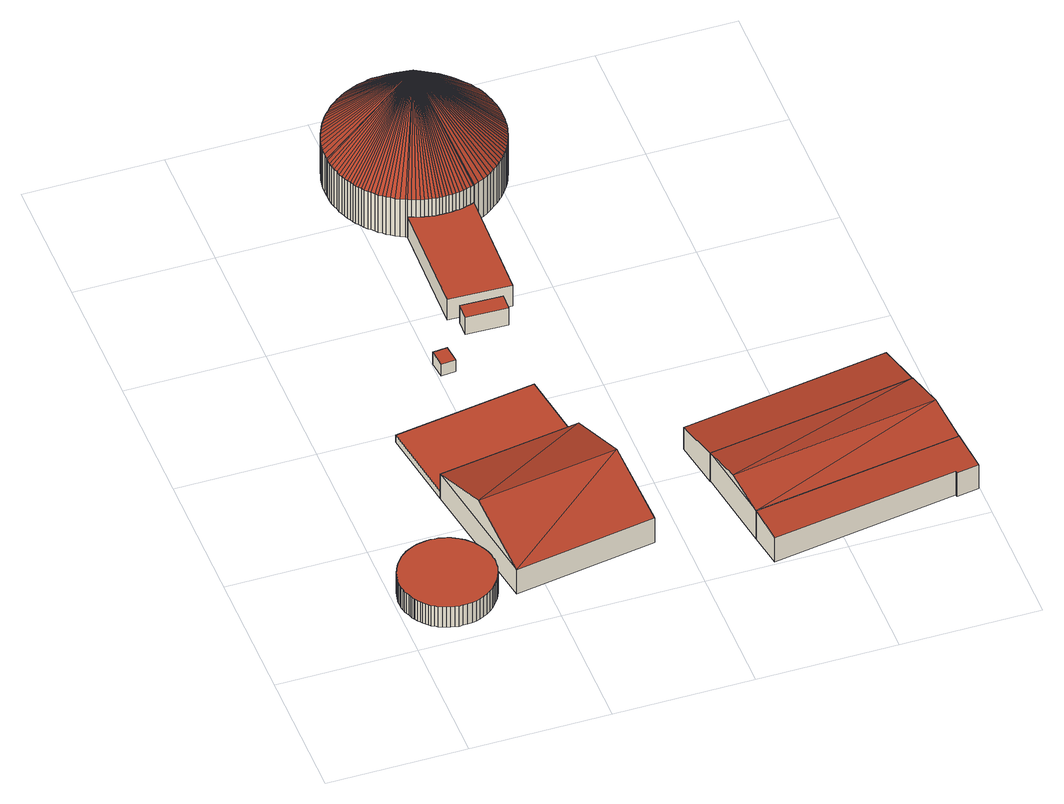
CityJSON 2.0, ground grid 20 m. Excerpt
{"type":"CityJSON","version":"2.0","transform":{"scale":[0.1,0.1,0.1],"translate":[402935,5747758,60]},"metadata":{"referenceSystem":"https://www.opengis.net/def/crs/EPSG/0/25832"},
"CityObjects":{
"building1":{"type":"Building","attributes":{"Gemeindeschluessel":"05515000","Geometrietyp2DReferenz":"3000","function":"51003_1201","roofType":"1000","measuredHeight":3.63},"geometry":[{"type":"Solid","lod":"2","boundaries":[[[[0,1,2,3]],[[4,5,1,0]],[[6,7,5,4]],[[8,9,7,6]],[[10,11,9,8]],[[12,13,11,10]],[[14,15,13,12]],[[16,17,15,14]],[[18,19,17,16]],[[20,21,19,18]],[[22,23,21,20]],[[24,25,23,22]],[[26,27,25,24]],[[28,29,27,26]],[[30,31,29,28]],[[32,33,31,30]],[[34,35,33,32]],[[36,37,35,34]],[[38,39,37,36]],[[40,41,39,38]],[[42,43,41,40]],[[44,45,43,42]],[[46,47,45,44]],[[48,49,47,46]],[[50,51,49,48]],[[52,53,51,50]],[[54,55,53,52]],[[56,57,55,54]],[[58,59,57,56]],[[60,61,59,58]],[[62,63,61,60]],[[64,65,63,62]],[[66,67,65,64]],[[68,69,67,66]],[[70,71,69,68]],[[72,73,71,70]],[[74,75,73,72]],[[76,77,75,74]],[[78,79,77,76]],[[80,81,79,78]],[[82,83,81,80]],[[84,85,83,82]],[[86,87,85,84]],[[88,89,87,86]],[[90,91,89,88]],[[92,93,91,90]],[[94,95,93,92]],[[96,97,95,94]],[[98,99,97,96]],[[100,101,99,98]],[[102,103,101,100]],[[104,105,103,102]],[[106,107,105,104]],[[108,109,107,106]],[[110,111,109,108]],[[112,113,111,110]],[[114,115,113,112]],[[116,117,115,114]],[[118,119,117,116]],[[120,121,119,118]],[[122,123,121,120]],[[124,125,123,122]],[[126,127,125,124]],[[128,129,127,126]],[[130,131,129,128]],[[132,133,131,130]],[[134,135,133,132]],[[136,137,135,134]],[[138,139,137,136]],[[140,141,139,138]],[[142,143,141,140]],[[144,145,143,142]],[[146,147,145,144]],[[148,149,147,146]],[[150,151,149,148]],[[152,153,151,150]],[[154,155,153,152]],[[156,157,155,154]],[[158,159,157,156]],[[160,161,159,158]],[[162,163,161,160]],[[3,2,163,162]],[[160,158,156,154,152,150,148,146,144,142,140,138,136,134,132,130,128,126,124,122,120,118,116,114,112,110,108,106,104,102,100,98,96,94,92,90,88,86,84,82,80,78,76,74,72,70,68,66,64,62,60,58,56,54,52,50,48,46,44,42,40,38,36,34,32,30,28,26,24,22,20,18,16,14,12,10,8,6,4,0,3,162]],[[1,5,7,9,11,13,15,17,19,21,23,25,27,29,31,33,35,37,39,41,43,45,47,49,51,53,55,57,59,61,63,65,67,69,71,73,75,77,79,81,83,85,87,89,91,93,95,97,99,101,103,105,107,109,111,113,115,117,119,121,123,125,127,129,131,133,135,137,139,141,143,145,147,149,151,153,155,157,159,161,163,2]]]],"semantics":{"surfaces":[{"type":"WallSurface"},{"type":"RoofSurface"},{"type":"GroundSurface"}],"values":[[0,0,0,0,0,0,0,0,0,0,0,0,0,0,0,0,0,0,0,0,0,0,0,0,0,0,0,0,0,0,0,0,0,0,0,0,0,0,0,0,0,0,0,0,0,0,0,0,0,0,0,0,0,0,0,0,0,0,0,0,0,0,0,0,0,0,0,0,0,0,0,0,0,0,0,0,0,0,0,0,0,0,1,2]]}}]},
"building2":{"type":"Building","attributes":{"Gemeindeschluessel":"05515000","Geometrietyp2DReferenz":"3000","function":"31001_2700","roofType":"3100","measuredHeight":8.2},"geometry":[{"type":"Solid","lod":"2","boundaries":[[[[164,165,166,167]],[[168,169,165,164]],[[170,171,169,168]],[[167,166,171,170]],[[164,172,168]],[[170,173,167]],[[164,167,173]],[[173,172,164]],[[172,173,170]],[[170,168,172]],[[165,169,171,166]]]],"semantics":{"surfaces":[{"type":"WallSurface"},{"type":"RoofSurface"},{"type":"GroundSurface"}],"values":[[0,0,0,0,0,0,1,1,1,1,2]]}}]},
"building3":{"type":"Building","attributes":{"Gemeindeschluessel":"05515000","Geometrietyp2DReferenz":"3000","function":"51003_1201","roofType":"1000","measuredHeight":1.19},"geometry":[{"type":"Solid","lod":"2","boundaries":[[[[174,175,169,176]],[[177,178,175,174]],[[179,171,178,177]],[[176,169,171,179]],[[177,174,176,179]],[[175,178,171,169]]]],"semantics":{"surfaces":[{"type":"WallSurface"},{"type":"RoofSurface"},{"type":"GroundSurface"}],"values":[[0,0,0,0,1,2]]}}]},
"building4":{"type":"Building","attributes":{"Gemeindeschluessel":"05515000","Geometrietyp2DReferenz":"3000","function":"31001_2500","roofType":"1000","measuredHeight":2.08},"geometry":[{"type":"Solid","lod":"2","boundaries":[[[[180,181,182,183]],[[184,185,181,180]],[[186,187,185,184]],[[183,182,187,186]],[[184,180,183,186]],[[181,185,187,182]]]],"semantics":{"surfaces":[{"type":"WallSurface"},{"type":"RoofSurface"},{"type":"GroundSurface"}],"values":[[0,0,0,0,1,2]]}}]},
"building5":{"type":"Building","attributes":{"Gemeindeschluessel":"05515000","Geometrietyp2DReferenz":"3000","function":"31001_2500","roofType":"1000","measuredHeight":3.05},"geometry":[{"type":"Solid","lod":"2","boundaries":[[[[188,189,190,191]],[[192,193,189,188]],[[194,195,193,192]],[[191,190,195,194]],[[192,188,191,194]],[[189,193,195,190]]]],"semantics":{"surfaces":[{"type":"WallSurface"},{"type":"RoofSurface"},{"type":"GroundSurface"}],"values":[[0,0,0,0,1,2]]}}]},
"building6":{"type":"Building","attributes":{"Gemeindeschluessel":"05515000","Geometrietyp2DReferenz":"3000","function":"31001_2500","roofType":"1000","measuredHeight":3.73},"geometry":[{"type":"Solid","lod":"2","boundaries":[[[[196,197,198,199]],[[200,201,197,196]],[[202,203,201,200]],[[204,205,203,202]],[[206,207,205,204]],[[208,209,207,206]],[[210,211,209,208]],[[212,213,211,210]],[[214,215,213,212]],[[216,217,215,214]],[[218,219,217,216]],[[220,221,219,218]],[[222,223,221,220]],[[224,225,223,222]],[[226,227,225,224]],[[228,229,227,226]],[[230,231,229,228]],[[232,233,231,230]],[[234,235,233,232]],[[236,237,235,234]],[[199,198,237,236]],[[234,232,230,228,226,224,222,220,218,216,214,212,210,208,206,204,202,200,196,199,236]],[[197,201,203,205,207,209,211,213,215,217,219,221,223,225,227,229,231,233,235,237,198]]]],"semantics":{"surfaces":[{"type":"WallSurface"},{"type":"RoofSurface"},{"type":"GroundSurface"}],"values":[[0,0,0,0,0,0,0,0,0,0,0,0,0,0,0,0,0,0,0,0,0,1,2]]}}]},
"building7":{"type":"Building","attributes":{"Gemeindeschluessel":"05515000","Geometrietyp2DReferenz":"3000","function":"51003_1201","roofType":"3500","measuredHeight":18.95},"geometry":[{"type":"Solid","lod":"2","boundaries":[[[[238,239,240,241]],[[242,243,239,238]],[[244,245,243,242]],[[246,247,245,244]],[[248,249,247,246]],[[250,251,249,248]],[[252,253,251,250]],[[254,255,253,252]],[[256,257,255,254]],[[258,259,257,256]],[[260,261,259,258]],[[262,263,261,260]],[[264,265,263,262]],[[266,267,265,264]],[[268,269,267,266]],[[270,271,269,268]],[[272,273,271,270]],[[274,275,273,272]],[[276,277,275,274]],[[278,279,277,276]],[[280,281,279,278]],[[282,283,281,280]],[[284,285,283,282]],[[286,287,285,284]],[[288,289,287,286]],[[290,291,289,288]],[[292,293,291,290]],[[294,295,293,292]],[[296,297,295,294]],[[298,299,297,296]],[[300,301,299,298]],[[302,303,301,300]],[[304,305,303,302]],[[306,307,305,304]],[[308,309,307,306]],[[310,311,309,308]],[[312,313,311,310]],[[314,315,313,312]],[[316,317,315,314]],[[318,319,317,316]],[[320,321,319,318]],[[322,323,321,320]],[[324,325,323,322]],[[326,327,325,324]],[[328,329,327,326]],[[330,331,329,328]],[[332,333,331,330]],[[334,335,333,332]],[[336,337,335,334]],[[338,339,337,336]],[[340,341,339,338]],[[342,343,341,340]],[[344,345,343,342]],[[346,347,345,344]],[[348,349,347,346]],[[350,351,349,348]],[[352,353,351,350]],[[354,355,353,352]],[[356,357,355,354]],[[358,359,357,356]],[[360,361,359,358]],[[362,363,361,360]],[[364,365,363,362]],[[366,367,365,364]],[[368,369,367,366]],[[370,371,369,368]],[[372,373,371,370]],[[374,375,373,372]],[[376,377,375,374]],[[378,379,377,376]],[[380,381,379,378]],[[382,383,381,380]],[[384,385,383,382]],[[386,387,385,384]],[[388,389,387,386]],[[390,391,389,388]],[[392,393,391,390]],[[394,395,393,392]],[[396,397,395,394]],[[398,399,397,396]],[[400,401,399,398]],[[402,403,401,400]],[[404,405,403,402]],[[406,407,405,404]],[[408,409,407,406]],[[410,411,409,408]],[[412,413,411,410]],[[414,415,413,412]],[[416,417,415,414]],[[418,419,417,416]],[[420,421,419,418]],[[422,423,421,420]],[[424,425,423,422]],[[426,427,425,424]],[[428,429,427,426]],[[430,431,429,428]],[[432,433,431,430]],[[434,435,433,432]],[[436,437,435,434]],[[438,439,437,436]],[[440,441,439,438]],[[442,443,441,440]],[[444,445,443,442]],[[446,447,445,444]],[[448,449,447,446]],[[450,451,449,448]],[[452,453,451,450]],[[454,455,453,452]],[[456,457,455,454]],[[458,459,457,456]],[[460,461,459,458]],[[462,463,461,460]],[[464,465,463,462]],[[466,467,465,464]],[[468,469,467,466]],[[470,471,469,468]],[[472,473,471,470]],[[474,475,473,472]],[[476,477,475,474]],[[478,479,477,476]],[[480,481,479,478]],[[482,483,481,480]],[[484,485,483,482]],[[486,487,485,484]],[[488,489,487,486]],[[490,491,489,488]],[[492,493,491,490]],[[494,495,493,492]],[[496,497,495,494]],[[498,499,497,496]],[[500,501,499,498]],[[241,240,501,500]],[[500,502,241]],[[241,502,238]],[[238,502,242]],[[242,502,244]],[[244,502,246]],[[246,502,248]],[[248,502,250]],[[250,502,252]],[[252,502,254]],[[254,502,256]],[[256,502,258]],[[258,502,260]],[[260,502,262]],[[262,502,264]],[[264,502,266]],[[266,502,268]],[[268,502,270]],[[270,502,272]],[[272,502,274]],[[274,502,276]],[[276,502,278]],[[278,502,280]],[[280,502,282]],[[282,502,284]],[[284,502,286]],[[286,502,288]],[[288,502,290]],[[290,502,292]],[[292,502,294]],[[294,502,296]],[[296,502,298]],[[298,502,300]],[[300,502,302]],[[302,502,304]],[[304,502,306]],[[306,502,308]],[[308,502,310]],[[310,502,312]],[[312,502,314]],[[314,502,316]],[[316,502,318]],[[318,502,320]],[[320,502,322]],[[322,502,324]],[[324,502,326]],[[326,502,328]],[[328,502,330]],[[330,502,332]],[[332,502,334]],[[334,502,336]],[[336,502,338]],[[338,502,340]],[[340,502,342]],[[342,502,344]],[[344,502,346]],[[346,502,348]],[[348,502,350]],[[350,502,352]],[[352,502,354]],[[354,502,356]],[[356,502,358]],[[358,502,360]],[[360,502,362]],[[362,502,364]],[[364,502,366]],[[366,502,368]],[[368,502,370]],[[370,502,372]],[[372,502,374]],[[374,502,376]],[[376,502,378]],[[378,502,380]],[[380,502,382]],[[382,502,384]],[[384,502,386]],[[386,502,388]],[[388,502,390]],[[390,502,392]],[[392,502,394]],[[394,502,396]],[[396,502,398]],[[398,502,400]],[[400,502,402]],[[402,502,404]],[[404,502,406]],[[406,502,408]],[[408,502,410]],[[410,502,412]],[[412,502,414]],[[414,502,416]],[[416,502,418]],[[418,502,420]],[[420,502,422]],[[422,502,424]],[[424,502,426]],[[426,502,428]],[[428,502,430]],[[430,502,432]],[[432,502,434]],[[434,502,436]],[[436,502,438]],[[438,502,440]],[[440,502,442]],[[442,502,444]],[[444,502,446]],[[446,502,448]],[[448,502,450]],[[450,502,452]],[[452,502,454]],[[454,502,456]],[[456,502,458]],[[458,502,460]],[[460,502,462]],[[462,502,464]],[[464,502,466]],[[466,502,468]],[[468,502,470]],[[470,502,472]],[[472,502,474]],[[474,502,476]],[[476,502,478]],[[478,502,480]],[[480,502,482]],[[482,502,484]],[[484,502,486]],[[486,502,488]],[[488,502,490]],[[490,502,492]],[[492,502,494]],[[494,502,496]],[[496,502,498]],[[498,502,500]],[[239,243,245,247,249,251,253,255,257,259,261,263,265,267,269,271,273,275,277,279,281,283,285,287,289,291,293,295,297,299,301,303,305,307,309,311,313,315,317,319,321,323,325,327,329,331,333,335,337,339,341,343,345,347,349,351,353,355,357,359,361,363,365,367,369,371,373,375,377,379,381,383,385,387,389,391,393,395,397,399,401,403,405,407,409,411,413,415,417,419,421,423,425,427,429,431,433,435,437,439,441,443,445,447,449,451,453,455,457,459,461,463,465,467,469,471,473,475,477,479,481,483,485,487,489,491,493,495,497,499,501,240]]]],"semantics":{"surfaces":[{"type":"WallSurface"},{"type":"RoofSurface"},{"type":"GroundSurface"}],"values":[[0,0,0,0,0,0,0,0,0,0,0,0,0,0,0,0,0,0,0,0,0,0,0,0,0,0,0,0,0,0,0,0,0,0,0,0,0,0,0,0,0,0,0,0,0,0,0,0,0,0,0,0,0,0,0,0,0,0,0,0,0,0,0,0,0,0,0,0,0,0,0,0,0,0,0,0,0,0,0,0,0,0,0,0,0,0,0,0,0,0,0,0,0,0,0,0,0,0,0,0,0,0,0,0,0,0,0,0,0,0,0,0,0,0,0,0,0,0,0,0,0,0,0,0,0,0,0,0,0,0,0,0,1,1,1,1,1,1,1,1,1,1,1,1,1,1,1,1,1,1,1,1,1,1,1,1,1,1,1,1,1,1,1,1,1,1,1,1,1,1,1,1,1,1,1,1,1,1,1,1,1,1,1,1,1,1,1,1,1,1,1,1,1,1,1,1,1,1,1,1,1,1,1,1,1,1,1,1,1,1,1,1,1,1,1,1,1,1,1,1,1,1,1,1,1,1,1,1,1,1,1,1,1,1,1,1,1,1,1,1,1,1,1,1,1,1,1,1,1,1,1,1,1,1,1,1,1,1,1,1,1,1,1,1,2]]}}]},
"building8":{"type":"Building","attributes":{"Gemeindeschluessel":"05515000","Geometrietyp2DReferenz":"3000","function":"31001_2700","roofType":"2100","measuredHeight":5.11},"geometry":[{"type":"Solid","lod":"2","boundaries":[[[[503,504,505,506]],[[507,508,504,503]],[[509,510,508,507]],[[511,512,510,509]],[[513,514,512,511]],[[506,505,514,513]],[[511,509,507,503,506,513]],[[504,508,510,512,514,505]]]],"semantics":{"surfaces":[{"type":"WallSurface"},{"type":"RoofSurface"},{"type":"GroundSurface"}],"values":[[0,0,0,0,0,0,1,2]]}}]},
"building9":{"type":"Building","attributes":{"Gemeindeschluessel":"05515000","Geometrietyp2DReferenz":"3000","function":"31001_2700","roofType":"3100","measuredHeight":6.32},"geometry":[{"type":"Solid","lod":"2","boundaries":[[[[515,516,517,518]],[[519,510,516,515]],[[520,508,510,519]],[[518,517,508,520]],[[515,521,519]],[[520,522,518]],[[522,521,515]],[[515,518,522]],[[520,519,521]],[[521,522,520]],[[516,510,508,517]]]],"semantics":{"surfaces":[{"type":"WallSurface"},{"type":"RoofSurface"},{"type":"GroundSurface"}],"values":[[0,0,0,0,0,0,1,1,1,1,2]]}}]},
"building10":{"type":"Building","attributes":{"Gemeindeschluessel":"05515000","Geometrietyp2DReferenz":"3000","function":"51009_1610","roofType":"2100","measuredHeight":5.1},"geometry":[{"type":"Solid","lod":"2","boundaries":[[[[523,524,525,526]],[[527,528,524,523]],[[529,530,528,527]],[[526,525,530,529]],[[527,523,526,529]],[[524,528,530,525]]]],"semantics":{"surfaces":[{"type":"WallSurface"},{"type":"RoofSurface"},{"type":"GroundSurface"}],"values":[[0,0,0,0,1,2]]}}]}
},
"vertices":[
[137,74,39],[137,74,3],[139,80,3],[139,80,39],[136,69,39],[136,69,3],[133,63,39],[133,63,3],[131,58,39],[131,58,3],[127,53,39],[127,53,3],[123,48,39],[123,48,3],[119,43,39],[119,43,3],[114,39,39],[114,39,3],[109,35,39],[109,35,3],[103,32,39],[103,32,3],[97,29,39],[97,29,3],[91,27,39],[91,27,3],[85,26,39],[85,26,3],[78,25,39],[78,25,3],[72,25,39],[72,25,3],[66,25,39],[66,25,3],[61,26,39],[61,26,3],[55,27,39],[55,27,3],[50,29,39],[50,29,3],[45,31,39],[45,31,3],[40,33,39],[40,33,3],[36,36,39],[36,36,3],[32,38,39],[32,38,3],[29,41,39],[29,41,3],[26,44,39],[26,44,3],[23,47,39],[23,47,3],[21,50,39],[21,50,3],[18,53,39],[18,53,3],[16,56,39],[16,56,3],[15,58,39],[15,58,3],[13,61,39],[13,61,3],[12,64,39],[12,64,3],[11,67,39],[11,67,3],[9,71,39],[9,71,3],[8,75,39],[8,75,3],[7,79,39],[7,79,3],[6,83,39],[6,83,3],[6,88,39],[6,88,3],[6,93,39],[6,93,3],[6,98,39],[6,98,3],[7,103,39],[7,103,3],[8,108,39],[8,108,3],[10,114,39],[10,114,3],[12,119,39],[12,119,3],[15,125,39],[15,125,3],[18,130,39],[18,130,3],[22,135,39],[22,135,3],[26,140,39],[26,140,3],[31,144,39],[31,144,3],[36,148,39],[36,148,3],[42,151,39],[42,151,3],[48,154,39],[48,154,3],[54,156,39],[54,156,3],[60,157,39],[60,157,3],[66,158,39],[66,158,3],[73,159,39],[73,159,3],[79,158,39],[79,158,3],[84,158,39],[84,158,3],[90,156,39],[90,156,3],[95,155,39],[95,155,3],[100,153,39],[100,153,3],[105,150,39],[105,150,3],[109,148,39],[109,148,3],[113,145,39],[113,145,3],[116,143,39],[116,143,3],[119,140,39],[119,140,3],[122,137,39],[122,137,3],[125,134,39],[125,134,3],[127,131,39],[127,131,3],[129,128,39],[129,128,3],[131,125,39],[131,125,3],[132,122,39],[132,122,3],[134,119,39],[134,119,3],[135,116,39],[135,116,3],[137,112,39],[137,112,3],[138,108,39],[138,108,3],[139,104,39],[139,104,3],[139,99,39],[139,99,3],[140,95,39],[140,95,3],[140,90,39],[140,90,3],[139,85,39],[139,85,3],
[158,59,46],[158,59,2],[362,92,2],[362,92,46],[125,266,46],[125,266,2],[329,298,46],[329,298,2],[142,163,84],[346,195,84],
[106,388,14],[106,388,2],[125,266,14],[310,420,14],[310,420,2],[329,298,14],
[222,514,24],[222,514,3],[201,512,3],[201,512,24],[225,488,24],[225,488,3],[204,486,24],[204,486,3],
[321,572,35],[321,572,4],[261,574,4],[261,574,35],[320,548,35],[320,548,4],[260,550,35],[260,550,4],
[256,749,41],[256,749,4],[251,751,4],[251,751,41],[261,747,41],[261,747,4],[267,745,41],[267,745,4],[272,744,41],[272,744,4],[277,743,41],[277,743,4],[282,742,41],[282,742,4],[287,741,41],[287,741,4],[292,741,41],[292,741,4],[296,741,41],[296,741,4],[301,741,41],[301,741,4],[305,741,41],[305,741,4],[310,741,41],[310,741,4],[315,742,41],[315,742,4],[320,742,41],[320,742,4],[326,743,41],[326,743,4],[331,745,41],[331,745,4],[337,746,41],[337,746,4],[342,748,41],[342,748,4],[337,581,41],[337,581,4],[247,584,41],[247,584,4],
[177,877,72],[177,877,5],[177,869,5],[177,869,72],[178,885,72],[178,885,5],[180,893,72],[180,893,5],[182,900,72],[182,900,5],[184,907,72],[184,907,5],[187,914,72],[187,914,5],[190,920,72],[190,920,5],[193,926,72],[193,926,5],[197,932,72],[197,932,5],[200,937,72],[200,937,5],[204,942,72],[204,942,5],[208,946,72],[208,946,5],[212,951,72],[212,951,5],[216,955,72],[216,955,5],[220,958,72],[220,958,5],[224,961,72],[224,961,5],[228,964,72],[228,964,5],[232,967,72],[232,967,5],[236,970,72],[236,970,5],[240,972,72],[240,972,5],[244,974,72],[244,974,5],[248,976,72],[248,976,5],[253,978,72],[253,978,5],[257,980,72],[257,980,5],[262,982,72],[262,982,5],[268,983,72],[268,983,5],[273,984,72],[273,984,5],[279,986,72],[279,986,5],[285,987,72],[285,987,5],[291,987,72],[291,987,5],[297,987,72],[297,987,5],[304,987,72],[304,987,5],[311,987,72],[311,987,5],[318,986,72],[318,986,5],[325,985,72],[325,985,5],[332,983,72],[332,983,5],[339,981,72],[339,981,5],[347,978,72],[347,978,5],[354,975,72],[354,975,5],[361,971,72],[361,971,5],[368,967,72],[368,967,5],[369,966,72],[369,966,5],[370,966,72],[370,966,5],[376,961,72],[376,961,5],[382,956,72],[382,956,5],[388,950,72],[388,950,5],[393,944,72],[393,944,5],[398,938,72],[398,938,5],[403,932,72],[403,932,5],[406,926,72],[406,926,5],[410,920,72],[410,920,5],[413,914,72],[413,914,5],[415,908,72],[415,908,5],[417,902,72],[417,902,5],[419,896,72],[419,896,5],[420,890,72],[420,890,5],[422,884,72],[422,884,5],[422,879,72],[422,879,5],[423,873,72],[423,873,5],[423,868,72],[423,868,5],[423,863,72],[423,863,5],[423,858,72],[423,858,5],[423,853,72],[423,853,5],[422,849,72],[422,849,5],[422,845,72],[422,845,5],[421,840,72],[421,840,5],[420,835,72],[420,835,5],[418,830,72],[418,830,5],[417,825,72],[417,825,5],[415,820,72],[415,820,5],[413,815,72],[413,815,5],[411,810,72],[411,810,5],[408,804,72],[408,804,5],[405,799,72],[405,799,5],[401,794,72],[401,794,5],[397,788,72],[397,788,5],[393,783,72],[393,783,5],[388,778,72],[388,778,5],[383,773,72],[383,773,5],[377,768,72],[377,768,5],[371,763,72],[371,763,5],[365,759,72],[365,759,5],[358,755,72],[358,755,5],[350,752,72],[350,752,5],[343,748,72],[343,748,5],[342,748,72],[342,748,5],[337,746,72],[337,746,5],[331,745,72],[331,745,5],[326,743,72],[326,743,5],[320,742,72],[320,742,5],[315,742,72],[315,742,5],[310,741,72],[310,741,5],[305,741,72],[305,741,5],[301,741,72],[301,741,5],[296,741,72],[296,741,5],[292,741,72],[292,741,5],[287,741,72],[287,741,5],[282,742,72],[282,742,5],[277,743,72],[277,743,5],[272,744,72],[272,744,5],[267,745,72],[267,745,5],[261,747,72],[261,747,5],[256,749,72],[256,749,5],[251,751,72],[251,751,5],[248,752,72],[248,752,5],[242,755,72],[242,755,5],[236,758,72],[236,758,5],[231,762,72],[231,762,5],[226,765,72],[226,765,5],[222,769,72],[222,769,5],[217,772,72],[217,772,5],[214,776,72],[214,776,5],[210,780,72],[210,780,5],[207,783,72],[207,783,5],[203,787,72],[203,787,5],[201,791,72],[201,791,5],[198,795,72],[198,795,5],[195,798,72],[195,798,5],[193,802,72],[193,802,5],[191,807,72],[191,807,5],[188,811,72],[188,811,5],[186,816,72],[186,816,5],[184,821,72],[184,821,5],[182,826,72],[182,826,5],[181,832,72],[181,832,5],[179,838,72],[179,838,5],[178,844,72],[178,844,5],[177,850,72],[177,850,5],[177,857,72],[177,857,5],[177,860,72],[177,860,5],[177,861,72],[177,861,5],[297,860,195],
[498,2,47],[498,2,4],[765,44,4],[765,44,47],[490,52,55],[490,52,4],[789,99,55],[789,99,4],[798,46,46],[798,46,4],[766,41,46],[766,41,4],
[769,225,54],[769,225,4],[470,178,4],[470,178,54],[789,99,54],[490,52,54],[779,162,67],[480,115,67],
[769,225,53],[769,225,2],[757,296,2],[757,296,41],[470,178,53],[470,178,2],[458,249,41],[458,249,2]
]}
